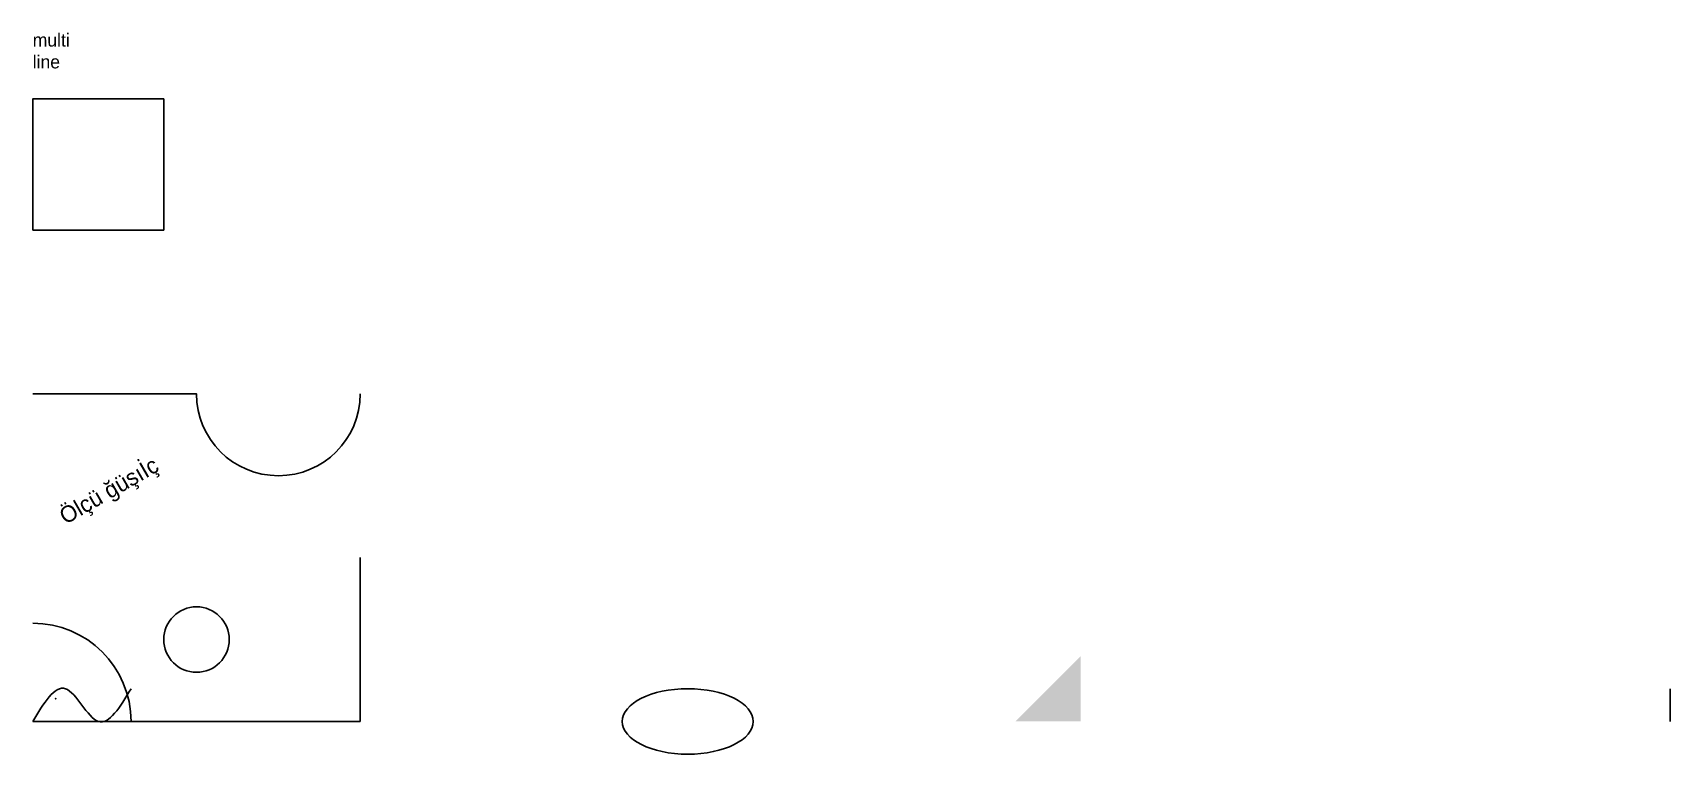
# Model space of a CAD drawing. Header units: millimetres. Extents: x 0 to 500, y -10 to 210.
import ezdxf

# ---------------------------------------------------------------- set-up
doc = ezdxf.new("R2010")
doc.units = ezdxf.units.MM
doc.layers.add('TEXT', color=5, linetype='Continuous')
doc.layers.add('WALLS', color=1, linetype='Continuous')

# ---------------------------------------------------------------- blocks, each defined once
blk = doc.blocks.new('DOOR')
blk.add_line((0, 0), (0, 10))

msp = doc.modelspace()

# ---------------------------------------------------------------- hatches: boundary and pattern name
msp.add_hatch(color=2).paths.add_polyline_path([(300, 0), (320, 0), (320, 20)])

# ---------------------------------------------------------------- linework, layer by layer
msp.add_lwpolyline([(0, 150), (40, 150), (40, 190), (0, 190)], close=True)
msp.add_lwpolyline([(0, 100), (50, 100, 1), (100, 100)], format="xyb")
msp.add_circle((50, 25), 10)
msp.add_arc((0, 0), 30, 0, 90)
msp.add_ellipse((200, 0), major_axis=(20, 0), ratio=0.5)
msp.add_spline([(0, 0), (10, 10), (20, 0), (30, 10)], degree=3)
msp.add_point((7, 7))
at = {"layer": 'WALLS'}
for p, q in [((100, 0), (100, 50)), ((0, 0), (100, 0))]:
    msp.add_line(p, q, dxfattribs=at)

# ---------------------------------------------------------------- block references
msp.add_blockref('DOOR', (500, 0))

# ---------------------------------------------------------------- texts
at = {"insert": (0, 210), "char_height": 4, "attachment_point": 1}
msp.add_mtext('multi\\Pline', dxfattribs=at)
at = {"layer": 'TEXT'}
msp.add_text('Ölçü ğüşıİç', height=5, rotation=30, dxfattribs=at).set_placement((10, 60))

doc.saveas('drawing.dxf')
